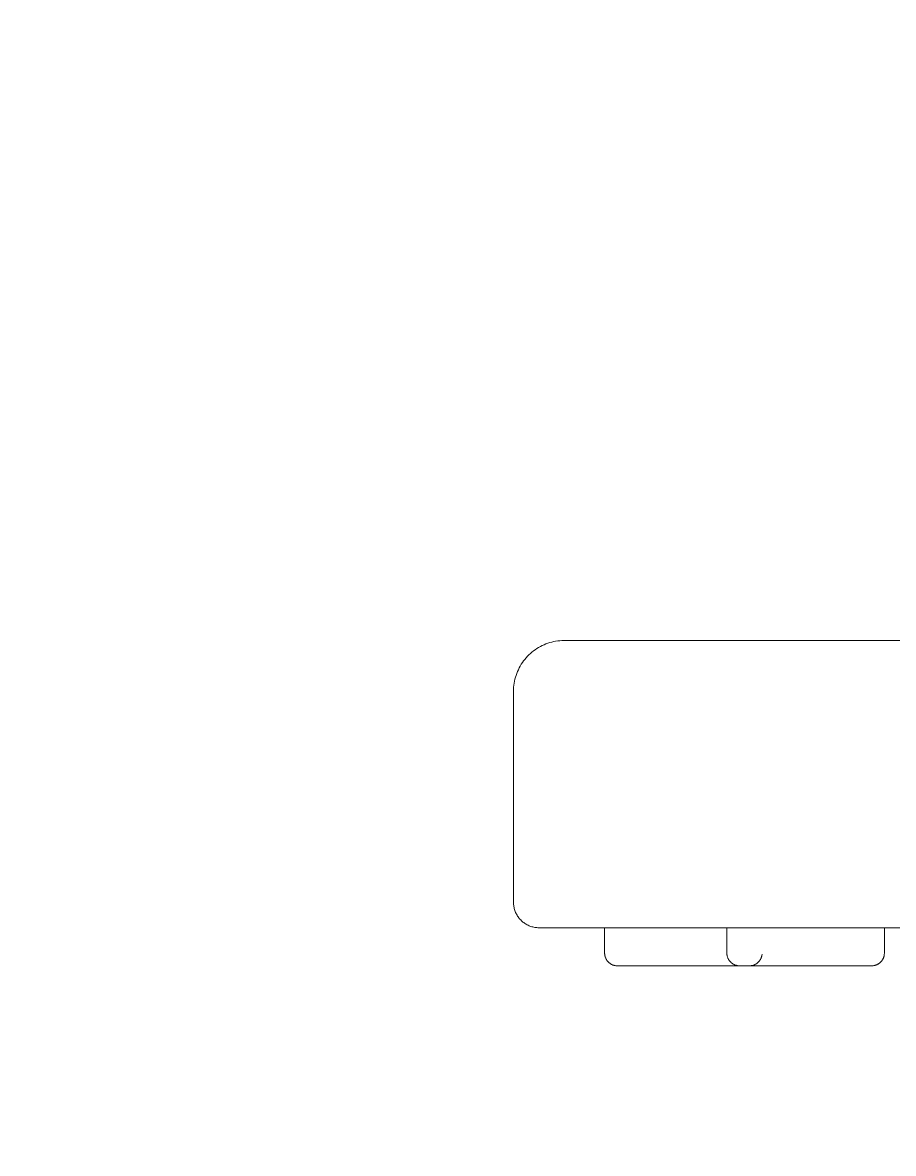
# Model space of a CAD drawing. Header units: metres. Extents: x 5374 to 25187, y 1840 to 7438.
# Drawn here: x 24225.59 to 24232.45, y 6483.31 to 6492.21 of the extents above; entities that cross this region are included whole.
import ezdxf

# ---------------------------------------------------------------- set-up
doc = ezdxf.new("R2010")
doc.units = ezdxf.units.M
doc.layers.add('02', color=2, linetype='Continuous')
doc.layers.add('A-GENM', color=2, linetype='Continuous', lineweight=9)

msp = doc.modelspace()

# ---------------------------------------------------------------- hatches: boundary and pattern name
at = {"layer": '02'}
h = msp.add_hatch(dxfattribs=at)
h.set_pattern_fill('ANGLE', color=1, scale=5)
h.set_pattern_definition([(0, (-292.62, 709.488), (0, 34.925), [25.4, -9.525]), (90, (-292.62, 709.488), (-34.925, 2e-15), [25.4, -9.525])])
h.paths.add_polyline_path([(24462.2223, 6585.2648), (24202.2223, 6585.2648), (24202.2223, 6295.2648), (24462.2223, 6295.2648)])

# ---------------------------------------------------------------- linework, layer by layer
at = {"layer": 'A-GENM'}
for p, q in [((24229.4575, 6486.9509), (24229.4575, 6485.2909)), ((24230.175, 6485.0909), (24230.175, 6484.8909)), ((24230.175, 6485.0909), (24231.2972, 6485.0909)), ((24231.1374, 6485.0909), (24231.1374, 6484.8909)), ((24231.1677, 6485.0909), (24232.347, 6485.0909)), ((24232.347, 6485.0909), (24232.0305, 6485.0909)), ((24232.0305, 6485.0909), (24232.347, 6485.0909)), ((24232.3774, 6484.8909), (24232.3774, 6485.0909)), ((24232.3774, 6484.8909), (24232.3774, 6485.0909))]:
    msp.add_line(p, q, dxfattribs=at)
at = {"layer": 'A-GENM', "flags": 128}
for points in [[(24229.4575, 6486.9509), (24229.4579, 6486.9669), (24229.4588, 6486.9829), (24229.4604, 6486.9988), (24229.4626, 6487.0146), (24229.4655, 6487.0304), (24229.469, 6487.046), (24229.4731, 6487.0615), (24229.4778, 6487.0767), (24229.4832, 6487.0918), (24229.4891, 6487.1067), (24229.4956, 6487.1213), (24229.5027, 6487.1356), (24229.5104, 6487.1497), (24229.5186, 6487.1634), (24229.5274, 6487.1768), (24229.5367, 6487.1898), (24229.5465, 6487.2024), (24229.5568, 6487.2147), (24229.5676, 6487.2265), (24229.5789, 6487.2379), (24229.5905, 6487.2488), (24229.6027, 6487.2592), (24229.6152, 6487.2692), (24229.6281, 6487.2786), (24229.6414, 6487.2875), (24229.655, 6487.2959), (24229.669, 6487.3037), (24229.6833, 6487.311), (24229.6978, 6487.3176), (24229.7126, 6487.3237), (24229.7276, 6487.3292), (24229.7428, 6487.3341), (24229.7583, 6487.3384), (24229.7738, 6487.3421), (24229.7895, 6487.3451), (24229.8054, 6487.3475), (24229.8213, 6487.3493), (24229.8372, 6487.3504), (24229.8532, 6487.3509), (24229.8575, 6487.3509)], [(24232.692, 6487.3509), (24232.2892, 6487.3509), (24231.9155, 6487.3509), (24231.5714, 6487.3509), (24231.2575, 6487.3509), (24230.9744, 6487.3509), (24230.7224, 6487.3509), (24230.502, 6487.3509), (24230.3135, 6487.3509), (24230.1573, 6487.3509), (24230.0335, 6487.3509), (24229.9424, 6487.3509), (24229.8841, 6487.3509), (24229.8587, 6487.3509), (24229.8575, 6487.3509)], [(24229.8575, 6487.3509), (24229.874, 6487.3509), (24229.9234, 6487.3509), (24230.0057, 6487.3509), (24230.1207, 6487.3509), (24230.2682, 6487.3509), (24230.448, 6487.3509), (24230.6598, 6487.3509), (24230.9033, 6487.3509), (24231.1781, 6487.3509), (24231.4837, 6487.3509), (24231.8196, 6487.3509), (24232.1854, 6487.3509), (24232.5805, 6487.3509)], [(24229.6575, 6485.0909), (24229.6495, 6485.0911), (24229.6415, 6485.0916), (24229.6336, 6485.0924), (24229.6257, 6485.0935), (24229.6178, 6485.0949), (24229.61, 6485.0966), (24229.6023, 6485.0987), (24229.5946, 6485.1011), (24229.5871, 6485.1037), (24229.5796, 6485.1067), (24229.5723, 6485.11), (24229.5652, 6485.1135), (24229.5582, 6485.1174), (24229.5513, 6485.1215), (24229.5446, 6485.1259), (24229.5381, 6485.1305), (24229.5318, 6485.1354), (24229.5257, 6485.1406), (24229.5197, 6485.146), (24229.5141, 6485.1516), (24229.5086, 6485.1574), (24229.5034, 6485.1635), (24229.4984, 6485.1698), (24229.4937, 6485.1762), (24229.4892, 6485.1829), (24229.4851, 6485.1897), (24229.4811, 6485.1967), (24229.4775, 6485.2038), (24229.4742, 6485.211), (24229.4711, 6485.2184), (24229.4684, 6485.226), (24229.4659, 6485.2336), (24229.4638, 6485.2413), (24229.462, 6485.2491), (24229.4604, 6485.2569), (24229.4592, 6485.2648), (24229.4584, 6485.2728), (24229.4578, 6485.2808), (24229.4575, 6485.2888), (24229.4575, 6485.2909)], [(24230.1179, 6485.0909), (24229.9602, 6485.0909), (24229.8352, 6485.0909), (24229.7432, 6485.0909), (24229.6844, 6485.0909), (24229.6587, 6485.0909), (24229.6575, 6485.0909)], [(24229.6575, 6485.0909), (24229.6742, 6485.0909), (24229.7241, 6485.0909), (24229.8071, 6485.0909), (24229.9232, 6485.0909), (24230.0721, 6485.0909), (24230.2537, 6485.0909), (24230.4676, 6485.0909), (24230.7134, 6485.0909), (24230.9909, 6485.0909), (24231.2995, 6485.0909), (24231.6387, 6485.0909), (24232.008, 6485.0909), (24232.4069, 6485.0909), (24232.8346, 6485.0909)], [(24230.275, 6484.7909), (24230.271, 6484.791), (24230.267, 6484.7912), (24230.263, 6484.7916), (24230.2591, 6484.7922), (24230.2551, 6484.7929), (24230.2512, 6484.7938), (24230.2474, 6484.7948), (24230.2436, 6484.796), (24230.2398, 6484.7973), (24230.2361, 6484.7988), (24230.2324, 6484.8004), (24230.2288, 6484.8022), (24230.2253, 6484.8041), (24230.2219, 6484.8062), (24230.2185, 6484.8084), (24230.2153, 6484.8107), (24230.2121, 6484.8132), (24230.2091, 6484.8157), (24230.2061, 6484.8184), (24230.2033, 6484.8212), (24230.2005, 6484.8242), (24230.1979, 6484.8272), (24230.1955, 6484.8303), (24230.1931, 6484.8336), (24230.1909, 6484.8369), (24230.1888, 6484.8403), (24230.1868, 6484.8438), (24230.185, 6484.8473), (24230.1833, 6484.851), (24230.1818, 6484.8547), (24230.1804, 6484.8584), (24230.1792, 6484.8622), (24230.1781, 6484.8661), (24230.1772, 6484.87), (24230.1765, 6484.8739), (24230.1759, 6484.8779), (24230.1754, 6484.8819), (24230.1751, 6484.8858), (24230.175, 6484.8898), (24230.175, 6484.8909)], [(24231.2374, 6484.7909), (24231.2334, 6484.791), (24231.2294, 6484.7912), (24231.2254, 6484.7916), (24231.2214, 6484.7922), (24231.2175, 6484.7929), (24231.2136, 6484.7938), (24231.2097, 6484.7948), (24231.2059, 6484.796), (24231.2021, 6484.7973), (24231.1984, 6484.7988), (24231.1948, 6484.8004), (24231.1912, 6484.8022), (24231.1877, 6484.8041), (24231.1842, 6484.8062), (24231.1809, 6484.8084), (24231.1776, 6484.8107), (24231.1745, 6484.8132), (24231.1714, 6484.8157), (24231.1685, 6484.8184), (24231.1656, 6484.8212), (24231.1629, 6484.8242), (24231.1603, 6484.8272), (24231.1578, 6484.8303), (24231.1554, 6484.8336), (24231.1532, 6484.8369), (24231.1511, 6484.8403), (24231.1492, 6484.8438), (24231.1474, 6484.8473), (24231.1457, 6484.851), (24231.1442, 6484.8547), (24231.1428, 6484.8584), (24231.1416, 6484.8622), (24231.1405, 6484.8661), (24231.1396, 6484.87), (24231.1388, 6484.8739), (24231.1382, 6484.8779), (24231.1378, 6484.8819), (24231.1375, 6484.8858), (24231.1374, 6484.8898), (24231.1374, 6484.8909)], [(24232.3774, 6484.8909), (24232.3773, 6484.8869), (24232.377, 6484.8829), (24232.3766, 6484.8789), (24232.3761, 6484.875), (24232.3754, 6484.8711), (24232.3745, 6484.8671), (24232.3735, 6484.8633), (24232.3723, 6484.8595), (24232.371, 6484.8557), (24232.3695, 6484.852), (24232.3678, 6484.8483), (24232.3661, 6484.8447), (24232.3641, 6484.8412), (24232.3621, 6484.8378), (24232.3599, 6484.8345), (24232.3576, 6484.8312), (24232.3551, 6484.828), (24232.3525, 6484.825), (24232.3498, 6484.822), (24232.347, 6484.8192), (24232.3441, 6484.8165), (24232.3411, 6484.8138), (24232.3379, 6484.8114), (24232.3347, 6484.809), (24232.3314, 6484.8068), (24232.328, 6484.8047), (24232.3245, 6484.8027), (24232.3209, 6484.8009), (24232.3173, 6484.7992), (24232.3136, 6484.7977), (24232.3098, 6484.7963), (24232.306, 6484.7951), (24232.3022, 6484.794), (24232.2983, 6484.7931), (24232.2944, 6484.7924), (24232.2904, 6484.7918), (24232.2864, 6484.7913), (24232.2824, 6484.791), (24232.2784, 6484.7909), (24232.2774, 6484.7909)], [(24232.3774, 6484.8909), (24232.3773, 6484.8869), (24232.377, 6484.8829), (24232.3766, 6484.8789), (24232.3761, 6484.875), (24232.3754, 6484.8711), (24232.3745, 6484.8671), (24232.3735, 6484.8633), (24232.3723, 6484.8595), (24232.371, 6484.8557), (24232.3695, 6484.852), (24232.3678, 6484.8483), (24232.3661, 6484.8447), (24232.3641, 6484.8412), (24232.3621, 6484.8378), (24232.3599, 6484.8345), (24232.3576, 6484.8312), (24232.3551, 6484.828), (24232.3525, 6484.825), (24232.3498, 6484.822), (24232.347, 6484.8192), (24232.3441, 6484.8165), (24232.3411, 6484.8138), (24232.3379, 6484.8114), (24232.3347, 6484.809), (24232.3314, 6484.8068), (24232.328, 6484.8047), (24232.3245, 6484.8027), (24232.3209, 6484.8009), (24232.3173, 6484.7992), (24232.3136, 6484.7977), (24232.3098, 6484.7963), (24232.306, 6484.7951), (24232.3022, 6484.794), (24232.2983, 6484.7931), (24232.2944, 6484.7924), (24232.2904, 6484.7918), (24232.2864, 6484.7913), (24232.2824, 6484.791), (24232.2784, 6484.7909), (24232.2774, 6484.7909)], [(24231.2374, 6484.7909), (24231.2334, 6484.791), (24231.2294, 6484.7912), (24231.2254, 6484.7916), (24231.2214, 6484.7922), (24231.2175, 6484.7929), (24231.2136, 6484.7938), (24231.2097, 6484.7948), (24231.2059, 6484.796), (24231.2021, 6484.7973), (24231.1984, 6484.7988), (24231.1948, 6484.8004), (24231.1912, 6484.8022), (24231.1877, 6484.8041), (24231.1842, 6484.8062), (24231.1809, 6484.8084), (24231.1776, 6484.8107), (24231.1745, 6484.8132), (24231.1714, 6484.8157), (24231.1685, 6484.8184), (24231.1656, 6484.8212), (24231.1629, 6484.8242), (24231.1603, 6484.8272), (24231.1578, 6484.8303), (24231.1554, 6484.8336), (24231.1532, 6484.8369), (24231.1511, 6484.8403), (24231.1492, 6484.8438), (24231.1474, 6484.8473), (24231.1457, 6484.851), (24231.1442, 6484.8547), (24231.1428, 6484.8584), (24231.1416, 6484.8622), (24231.1405, 6484.8661), (24231.1396, 6484.87), (24231.1388, 6484.8739), (24231.1382, 6484.8779), (24231.1378, 6484.8819)], [(24231.4147, 6484.8829), (24231.4143, 6484.8789), (24231.4137, 6484.875), (24231.413, 6484.8711), (24231.4121, 6484.8671), (24231.4111, 6484.8633), (24231.4099, 6484.8595), (24231.4086, 6484.8557), (24231.4071, 6484.852), (24231.4055, 6484.8483), (24231.4037, 6484.8447), (24231.4018, 6484.8412), (24231.3997, 6484.8378), (24231.3975, 6484.8345), (24231.3952, 6484.8312), (24231.3928, 6484.828), (24231.3902, 6484.825), (24231.3875, 6484.822), (24231.3847, 6484.8192), (24231.3818, 6484.8165), (24231.3787, 6484.8138), (24231.3756, 6484.8114), (24231.3724, 6484.809), (24231.369, 6484.8068), (24231.3656, 6484.8047), (24231.3621, 6484.8027), (24231.3586, 6484.8009), (24231.3549, 6484.7992), (24231.3512, 6484.7977), (24231.3475, 6484.7963), (24231.3437, 6484.7951), (24231.3398, 6484.794), (24231.3359, 6484.7931), (24231.332, 6484.7924), (24231.3281, 6484.7918), (24231.3241, 6484.7913), (24231.3201, 6484.791), (24231.3161, 6484.7909), (24231.315, 6484.7909)], [(24230.275, 6484.7909), (24230.2754, 6484.7909), (24230.2767, 6484.7909), (24230.2788, 6484.7909), (24230.2817, 6484.7909), (24230.2854, 6484.7909), (24230.2899, 6484.7909), (24230.2953, 6484.7909), (24230.3014, 6484.7909), (24230.3083, 6484.7909), (24230.3161, 6484.7909), (24230.3245, 6484.7909), (24230.3338, 6484.7909), (24230.3437, 6484.7909), (24230.3544, 6484.7909), (24230.3658, 6484.7909), (24230.3779, 6484.7909), (24230.3907, 6484.7909), (24230.4041, 6484.7909), (24230.4181, 6484.7909), (24230.4327, 6484.7909), (24230.4479, 6484.7909), (24230.4637, 6484.7909), (24230.48, 6484.7909), (24230.4968, 6484.7909), (24230.5141, 6484.7909), (24230.5318, 6484.7909), (24230.5499, 6484.7909), (24230.5685, 6484.7909), (24230.5874, 6484.7909), (24230.6066, 6484.7909), (24230.6261, 6484.7909), (24230.6459, 6484.7909), (24230.666, 6484.7909), (24230.6862, 6484.7909), (24230.7066, 6484.7909), (24230.7272, 6484.7909), (24230.7479, 6484.7909), (24230.7686, 6484.7909), (24230.7894, 6484.7909), (24230.8102, 6484.7909), (24230.831, 6484.7909), (24230.8517, 6484.7909), (24230.8723, 6484.7909), (24230.8928, 6484.7909), (24230.9132, 6484.7909), (24230.9333, 6484.7909), (24230.9532, 6484.7909), (24230.9729, 6484.7909), (24230.9923, 6484.7909), (24231.0114, 6484.7909), (24231.0301, 6484.7909), (24231.0485, 6484.7909), (24231.0665, 6484.7909), (24231.084, 6484.7909), (24231.101, 6484.7909), (24231.1176, 6484.7909), (24231.1337, 6484.7909), (24231.1492, 6484.7909), (24231.1641, 6484.7909), (24231.1785, 6484.7909), (24231.1922, 6484.7909), (24231.2053, 6484.7909), (24231.2177, 6484.7909), (24231.2295, 6484.7909), (24231.2406, 6484.7909), (24231.251, 6484.7909), (24231.2606, 6484.7909), (24231.2695, 6484.7909), (24231.2776, 6484.7909), (24231.285, 6484.7909), (24231.2915, 6484.7909), (24231.2973, 6484.7909), (24231.3023, 6484.7909), (24231.3065, 6484.7909), (24231.3098, 6484.7909), (24231.3123, 6484.7909), (24231.314, 6484.7909), (24231.3149, 6484.7909)], [(24231.315, 6484.7909), (24231.3146, 6484.7909), (24231.3133, 6484.7909), (24231.3113, 6484.7909), (24231.3084, 6484.7909), (24231.3046, 6484.7909), (24231.3001, 6484.7909), (24231.2948, 6484.7909), (24231.2886, 6484.7909), (24231.2817, 6484.7909), (24231.274, 6484.7909), (24231.2655, 6484.7909), (24231.2562, 6484.7909), (24231.2463, 6484.7909), (24231.2356, 6484.7909), (24231.2242, 6484.7909), (24231.2121, 6484.7909), (24231.1993, 6484.7909), (24231.186, 6484.7909), (24231.1719, 6484.7909), (24231.1573, 6484.7909), (24231.1421, 6484.7909), (24231.1263, 6484.7909), (24231.11, 6484.7909), (24231.0932, 6484.7909), (24231.076, 6484.7909), (24231.0582, 6484.7909), (24231.0401, 6484.7909), (24231.0216, 6484.7909), (24231.0027, 6484.7909), (24230.9834, 6484.7909), (24230.9639, 6484.7909), (24230.9441, 6484.7909), (24230.9241, 6484.7909), (24230.9038, 6484.7909), (24230.8834, 6484.7909), (24230.8628, 6484.7909), (24230.8422, 6484.7909), (24230.8214, 6484.7909), (24230.8006, 6484.7909), (24230.7798, 6484.7909), (24230.7591, 6484.7909), (24230.7383, 6484.7909), (24230.7177, 6484.7909), (24230.6972, 6484.7909), (24230.6769, 6484.7909), (24230.6567, 6484.7909), (24230.6368, 6484.7909), (24230.6171, 6484.7909), (24230.5977, 6484.7909), (24230.5786, 6484.7909), (24230.5599, 6484.7909), (24230.5415, 6484.7909), (24230.5236, 6484.7909), (24230.506, 6484.7909), (24230.489, 6484.7909), (24230.4724, 6484.7909), (24230.4564, 6484.7909), (24230.4409, 6484.7909), (24230.4259, 6484.7909), (24230.4116, 6484.7909), (24230.3978, 6484.7909), (24230.3847, 6484.7909), (24230.3723, 6484.7909), (24230.3605, 6484.7909), (24230.3494, 6484.7909), (24230.3391, 6484.7909), (24230.3294, 6484.7909), (24230.3205, 6484.7909), (24230.3124, 6484.7909), (24230.3051, 6484.7909), (24230.2985, 6484.7909), (24230.2927, 6484.7909), (24230.2877, 6484.7909), (24230.2836, 6484.7909), (24230.2802, 6484.7909), (24230.2777, 6484.7909), (24230.276, 6484.7909), (24230.2751, 6484.7909)], [(24231.2374, 6484.7909), (24231.2378, 6484.7909), (24231.239, 6484.7909), (24231.2411, 6484.7909), (24231.244, 6484.7909), (24231.2477, 6484.7909), (24231.2523, 6484.7909), (24231.2576, 6484.7909), (24231.2628, 6484.7909)], [(24231.2374, 6484.7909), (24231.2378, 6484.7909), (24231.239, 6484.7909), (24231.2411, 6484.7909), (24231.244, 6484.7909), (24231.2477, 6484.7909), (24231.2523, 6484.7909), (24231.2576, 6484.7909), (24231.2638, 6484.7909), (24231.2707, 6484.7909), (24231.2784, 6484.7909), (24231.2869, 6484.7909), (24231.2961, 6484.7909), (24231.3061, 6484.7909), (24231.3168, 6484.7909), (24231.3282, 6484.7909), (24231.3403, 6484.7909), (24231.353, 6484.7909), (24231.3664, 6484.7909), (24231.3804, 6484.7909), (24231.3951, 6484.7909), (24231.4103, 6484.7909), (24231.426, 6484.7909), (24231.4423, 6484.7909), (24231.4591, 6484.7909), (24231.4764, 6484.7909), (24231.4941, 6484.7909), (24231.5123, 6484.7909), (24231.5308, 6484.7909), (24231.5497, 6484.7909), (24231.5689, 6484.7909), (24231.5885, 6484.7909), (24231.6083, 6484.7909), (24231.6283, 6484.7909), (24231.6486, 6484.7909), (24231.669, 6484.7909), (24231.6895, 6484.7909), (24231.7102, 6484.7909), (24231.731, 6484.7909), (24231.7518, 6484.7909), (24231.7725, 6484.7909), (24231.7933, 6484.7909), (24231.814, 6484.7909), (24231.8347, 6484.7909), (24231.8552, 6484.7909), (24231.8755, 6484.7909), (24231.8957, 6484.7909), (24231.9156, 6484.7909), (24231.9353, 6484.7909), (24231.9547, 6484.7909), (24231.9738, 6484.7909), (24231.9925, 6484.7909), (24232.0109, 6484.7909), (24232.0288, 6484.7909), (24232.0463, 6484.7909), (24232.0634, 6484.7909), (24232.08, 6484.7909), (24232.096, 6484.7909), (24232.1115, 6484.7909), (24232.1265, 6484.7909), (24232.1408, 6484.7909), (24232.1545, 6484.7909), (24232.1677, 6484.7909), (24232.1801, 6484.7909), (24232.1919, 6484.7909), (24232.2029, 6484.7909), (24232.2133, 6484.7909), (24232.2229, 6484.7909), (24232.2318, 6484.7909), (24232.24, 6484.7909), (24232.2473, 6484.7909), (24232.2519, 6484.7909)], [(24232.2519, 6484.7909), (24232.2451, 6484.7909), (24232.2375, 6484.7909), (24232.2291, 6484.7909), (24232.22, 6484.7909), (24232.2101, 6484.7909), (24232.1995, 6484.7909), (24232.1882, 6484.7909), (24232.1763, 6484.7909), (24232.1636, 6484.7909), (24232.1503, 6484.7909), (24232.1364, 6484.7909), (24232.1218, 6484.7909), (24232.1067, 6484.7909), (24232.091, 6484.7909), (24232.0748, 6484.7909), (24232.0581, 6484.7909), (24232.0409, 6484.7909), (24232.0232, 6484.7909), (24232.0051, 6484.7909), (24231.9866, 6484.7909), (24231.9678, 6484.7909), (24231.9486, 6484.7909), (24231.9291, 6484.7909), (24231.9094, 6484.7909), (24231.8894, 6484.7909), (24231.8691, 6484.7909), (24231.8487, 6484.7909), (24231.8282, 6484.7909), (24231.8075, 6484.7909), (24231.7868, 6484.7909), (24231.766, 6484.7909), (24231.7452, 6484.7909), (24231.7244, 6484.7909), (24231.7037, 6484.7909), (24231.6831, 6484.7909), (24231.6625, 6484.7909), (24231.6422, 6484.7909), (24231.622, 6484.7909), (24231.602, 6484.7909), (24231.5823, 6484.7909), (24231.5629, 6484.7909), (24231.5437, 6484.7909), (24231.5249, 6484.7909), (24231.5065, 6484.7909), (24231.4885, 6484.7909), (24231.4709, 6484.7909), (24231.4538, 6484.7909), (24231.4372, 6484.7909), (24231.421, 6484.7909), (24231.4054, 6484.7909), (24231.3904, 6484.7909), (24231.376, 6484.7909), (24231.3621, 6484.7909), (24231.3489, 6484.7909), (24231.3364, 6484.7909), (24231.3245, 6484.7909), (24231.3134, 6484.7909), (24231.3029, 6484.7909), (24231.2931, 6484.7909), (24231.2841, 6484.7909), (24231.2759, 6484.7909), (24231.2684, 6484.7909), (24231.2617, 6484.7909), (24231.2558, 6484.7909), (24231.2508, 6484.7909), (24231.2465, 6484.7909), (24231.243, 6484.7909), (24231.2404, 6484.7909), (24231.2385, 6484.7909), (24231.2376, 6484.7909)], [(24231.2628, 6484.7909), (24231.2568, 6484.7909), (24231.2516, 6484.7909), (24231.2471, 6484.7909), (24231.2435, 6484.7909), (24231.2407, 6484.7909), (24231.2388, 6484.7909), (24231.2377, 6484.7909)], [(24231.2628, 6484.7909), (24231.2696, 6484.7909), (24231.2772, 6484.7909), (24231.2856, 6484.7909), (24231.2947, 6484.7909), (24231.3046, 6484.7909), (24231.3152, 6484.7909), (24231.3265, 6484.7909), (24231.3385, 6484.7909), (24231.3511, 6484.7909), (24231.3644, 6484.7909), (24231.3784, 6484.7909), (24231.3929, 6484.7909), (24231.408, 6484.7909), (24231.4237, 6484.7909), (24231.4399, 6484.7909), (24231.4567, 6484.7909), (24231.4739, 6484.7909), (24231.4915, 6484.7909), (24231.5096, 6484.7909), (24231.5281, 6484.7909), (24231.5469, 6484.7909), (24231.5661, 6484.7909), (24231.5856, 6484.7909), (24231.6054, 6484.7909), (24231.6254, 6484.7909), (24231.6456, 6484.7909), (24231.666, 6484.7909), (24231.6865, 6484.7909), (24231.7072, 6484.7909), (24231.7279, 6484.7909), (24231.7487, 6484.7909), (24231.7695, 6484.7909), (24231.7903, 6484.7909), (24231.811, 6484.7909), (24231.8317, 6484.7909), (24231.8522, 6484.7909), (24231.8725, 6484.7909), (24231.8927, 6484.7909), (24231.9127, 6484.7909), (24231.9324, 6484.7909), (24231.9519, 6484.7909), (24231.971, 6484.7909), (24231.9898, 6484.7909), (24232.0082, 6484.7909), (24232.0262, 6484.7909), (24232.0438, 6484.7909), (24232.0609, 6484.7909), (24232.0776, 6484.7909), (24232.0937, 6484.7909), (24232.1093, 6484.7909), (24232.1243, 6484.7909), (24232.1388, 6484.7909), (24232.1526, 6484.7909), (24232.1658, 6484.7909), (24232.1783, 6484.7909), (24232.1902, 6484.7909), (24232.2014, 6484.7909), (24232.2118, 6484.7909), (24232.2216, 6484.7909), (24232.2306, 6484.7909), (24232.2388, 6484.7909), (24232.2463, 6484.7909), (24232.253, 6484.7909), (24232.2589, 6484.7909), (24232.264, 6484.7909), (24232.2683, 6484.7909), (24232.2717, 6484.7909), (24232.2744, 6484.7909), (24232.2762, 6484.7909), (24232.2772, 6484.7909)], [(24232.2774, 6484.7909), (24232.2769, 6484.7909), (24232.2757, 6484.7909), (24232.2736, 6484.7909), (24232.2707, 6484.7909), (24232.267, 6484.7909), (24232.2625, 6484.7909), (24232.2571, 6484.7909), (24232.251, 6484.7909), (24232.244, 6484.7909), (24232.2363, 6484.7909), (24232.2278, 6484.7909), (24232.2186, 6484.7909), (24232.2086, 6484.7909), (24232.1979, 6484.7909), (24232.1865, 6484.7909), (24232.1745, 6484.7909), (24232.1617, 6484.7909), (24232.1483, 6484.7909), (24232.1343, 6484.7909), (24232.1197, 6484.7909), (24232.1044, 6484.7909), (24232.0887, 6484.7909), (24232.0724, 6484.7909), (24232.0556, 6484.7909), (24232.0383, 6484.7909), (24232.0206, 6484.7909), (24232.0025, 6484.7909), (24231.9839, 6484.7909), (24231.965, 6484.7909), (24231.9458, 6484.7909), (24231.9263, 6484.7909), (24231.9065, 6484.7909), (24231.8864, 6484.7909), (24231.8662, 6484.7909), (24231.8457, 6484.7909), (24231.8252, 6484.7909), (24231.8045, 6484.7909), (24231.7838, 6484.7909), (24231.763, 6484.7909), (24231.7422, 6484.7909), (24231.7214, 6484.7909), (24231.7007, 6484.7909), (24231.6801, 6484.7909), (24231.6596, 6484.7909), (24231.6392, 6484.7909), (24231.6191, 6484.7909), (24231.5991, 6484.7909), (24231.5794, 6484.7909), (24231.56, 6484.7909), (24231.541, 6484.7909), (24231.5222, 6484.7909), (24231.5039, 6484.7909), (24231.4859, 6484.7909), (24231.4684, 6484.7909), (24231.4513, 6484.7909), (24231.4348, 6484.7909), (24231.4187, 6484.7909), (24231.4032, 6484.7909), (24231.3883, 6484.7909), (24231.3739, 6484.7909), (24231.3602, 6484.7909), (24231.3471, 6484.7909), (24231.3346, 6484.7909), (24231.3229, 6484.7909), (24231.3118, 6484.7909), (24231.3014, 6484.7909), (24231.2918, 6484.7909), (24231.2829, 6484.7909), (24231.2748, 6484.7909), (24231.2674, 6484.7909), (24231.2628, 6484.7909)], [(24232.2774, 6484.7909), (24232.2769, 6484.7909), (24232.2757, 6484.7909), (24232.2736, 6484.7909), (24232.2707, 6484.7909), (24232.267, 6484.7909), (24232.2625, 6484.7909), (24232.2571, 6484.7909), (24232.2519, 6484.7909)], [(24232.2519, 6484.7909), (24232.2579, 6484.7909), (24232.2632, 6484.7909), (24232.2676, 6484.7909), (24232.2712, 6484.7909), (24232.274, 6484.7909), (24232.2759, 6484.7909), (24232.2771, 6484.7909)]]:
    msp.add_lwpolyline(points, dxfattribs=at)

doc.saveas('drawing.dxf')
